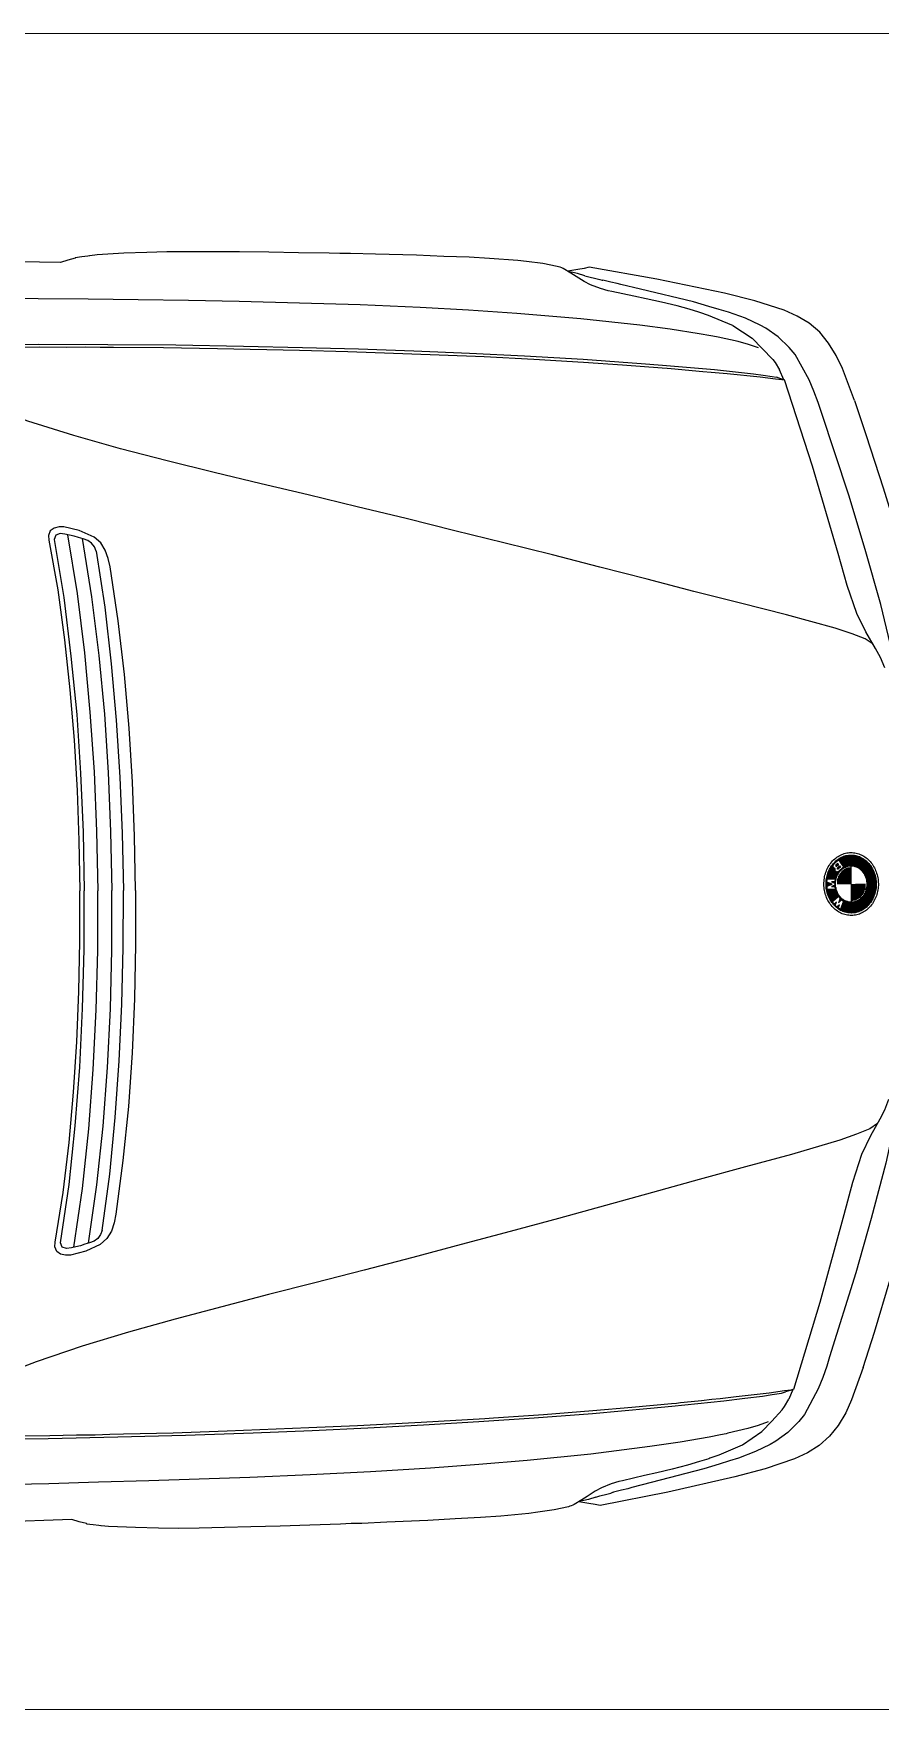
# Model space of a CAD drawing. Header units: inches. Extents: x 13 to 261, y -112 to -47.
# Drawn here: x 112.909 to 114.122, y -81.347 to -78.947 of the extents above; entities that cross this region are included whole.
import ezdxf

# ---------------------------------------------------------------- set-up
doc = ezdxf.new("R2010")
doc.units = ezdxf.units.IN
doc.header["$MEASUREMENT"] = 0
doc.layers.add('CAJONES', color=3, linetype='Continuous', lineweight=20)

msp = doc.modelspace()

# ---------------------------------------------------------------- linework, layer by layer
at = {"linetype": 'Continuous'}
for p, q in [((112.9474, -79.2746), (112.6963, -79.2703)), ((112.9888, -79.2647), (112.9863, -79.2652)), ((113.6609, -79.2807), (113.6589, -79.2802)), ((113.7356, -79.3025), (113.7241, -79.2996)), ((113.9102, -79.3645), (113.9092, -79.364)), ((113.9834, -79.4423), (113.9773, -79.4284)), ((114.0549, -80.1345), (114.0549, -80.1364)), ((114.0562, -80.1331), (114.0562, -80.1351)), ((114.0575, -80.1319), (114.0575, -80.1339)), ((114.0588, -80.1308), (114.0588, -80.1327)), ((114.0601, -80.1298), (114.0601, -80.1315)), ((114.0601, -80.1354), (114.0601, -80.138)), ((114.0614, -80.1288), (114.0614, -80.1303)), ((114.0614, -80.136), (114.0614, -80.1368)), ((114.0626, -80.128), (114.0627, -80.1311)), ((114.0639, -80.1272), (114.064, -80.1329)), ((114.0652, -80.1265), (114.0653, -80.1348)), ((114.0665, -80.1259), (114.0666, -80.1367)), ((114.0678, -80.1253), (114.0679, -80.1385)), ((114.0691, -80.1248), (114.0693, -80.1416)), ((114.0704, -80.1244), (114.0706, -80.1408)), ((114.0717, -80.124), (114.0719, -80.1402)), ((114.073, -80.1237), (114.0731, -80.1397)), ((114.0743, -80.1235), (114.0744, -80.1393)), ((114.0756, -80.1233), (114.0757, -80.139)), ((114.0769, -80.1231), (114.077, -80.1388)), ((114.0782, -80.123), (114.0783, -80.1386)), ((114.0795, -80.123), (114.0796, -80.1385)), ((114.0808, -80.123), (114.0809, -80.1386)), ((114.0821, -80.1231), (114.0822, -80.1387)), ((114.0834, -80.1232), (114.0835, -80.1389)), ((114.0847, -80.1234), (114.0848, -80.1392)), ((114.086, -80.1236), (114.0861, -80.1396)), ((114.0873, -80.1239), (114.0875, -80.1401)), ((114.0886, -80.1242), (114.0888, -80.1407)), ((114.0899, -80.1247), (114.0901, -80.1414)), ((114.0912, -80.1251), (114.0914, -80.1422)), ((114.0925, -80.1257), (114.0927, -80.1432)), ((114.0938, -80.1263), (114.094, -80.1443)), ((114.0951, -80.1269), (114.0953, -80.1457)), ((114.0964, -80.1277), (114.0966, -80.1472)), ((114.0978, -80.1285), (114.0979, -80.1491)), ((114.0991, -80.1294), (114.0993, -80.1514)), ((114.1004, -80.1304), (114.1006, -80.1545)), ((114.1017, -80.1315), (114.1019, -80.1595)), ((114.103, -80.1327), (114.1036, -80.1958)), ((114.1043, -80.1341), (114.1048, -80.1945)), ((114.1056, -80.1356), (114.1061, -80.193)), ((114.0447, -80.1556), (114.0449, -80.174)), ((114.0459, -80.1505), (114.046, -80.1575)), ((114.0472, -80.147), (114.0473, -80.1575)), ((114.0485, -80.1441), (114.0486, -80.1574)), ((114.0498, -80.1416), (114.0499, -80.1573)), ((114.051, -80.1395), (114.0512, -80.1573)), ((114.0523, -80.1377), (114.0525, -80.1572)), ((114.0536, -80.136), (114.0538, -80.1571)), ((114.055, -80.1414), (114.0551, -80.1571)), ((114.0563, -80.1422), (114.0564, -80.157)), ((114.0564, -80.1598), (114.0565, -80.1696)), ((114.0576, -80.1463), (114.0577, -80.1599)), ((114.0588, -80.1366), (114.0588, -80.1391)), ((114.0589, -80.1472), (114.059, -80.1548)), ((114.0602, -80.1416), (114.0602, -80.1426)), ((114.0602, -80.1473), (114.0603, -80.1518)), ((114.0603, -80.1564), (114.0604, -80.1647)), ((114.0615, -80.1403), (114.0615, -80.1429)), ((114.0615, -80.1467), (114.0615, -80.1494)), ((114.0616, -80.1531), (114.0617, -80.1647)), ((114.0627, -80.1391), (114.0628, -80.1417)), ((114.0628, -80.1455), (114.0628, -80.1475)), ((114.0628, -80.1507), (114.063, -80.1647)), ((114.064, -80.1397), (114.0641, -80.1404)), ((114.0641, -80.1443), (114.0641, -80.1459)), ((114.0641, -80.1488), (114.0643, -80.1646)), ((114.0654, -80.1431), (114.0654, -80.1446)), ((114.0654, -80.1473), (114.0656, -80.1646)), ((114.0667, -80.1419), (114.0667, -80.1434)), ((114.0667, -80.146), (114.0669, -80.1646)), ((114.068, -80.1407), (114.068, -80.1424)), ((114.068, -80.1448), (114.0682, -80.1646)), ((114.0693, -80.1439), (114.0695, -80.1646)), ((114.0706, -80.1431), (114.0708, -80.1646)), ((114.0719, -80.1424), (114.0721, -80.1646)), ((114.0732, -80.1418), (114.0734, -80.1646)), ((114.0745, -80.1414), (114.0747, -80.1645)), ((114.0758, -80.141), (114.076, -80.1645)), ((114.0771, -80.1408), (114.0773, -80.1645)), ((114.0784, -80.1406), (114.0786, -80.1645)), ((114.0796, -80.1385), (114.0801, -80.1905)), ((114.1069, -80.1372), (114.1074, -80.1913)), ((114.1082, -80.139), (114.1087, -80.1894)), ((114.1096, -80.1411), (114.11, -80.1873)), ((114.1109, -80.1435), (114.1113, -80.1849)), ((114.1122, -80.1464), (114.1125, -80.182)), ((114.1135, -80.1499), (114.1138, -80.1785)), ((114.1149, -80.155), (114.1151, -80.1734)), ((114.046, -80.1621), (114.0461, -80.1675)), ((114.0461, -80.1721), (114.0462, -80.1791)), ((114.0474, -80.1626), (114.0474, -80.167)), ((114.0474, -80.1721), (114.0475, -80.1826)), ((114.0487, -80.1631), (114.0487, -80.1664)), ((114.0487, -80.1722), (114.0489, -80.1855)), ((114.05, -80.1636), (114.05, -80.1659)), ((114.05, -80.1722), (114.0502, -80.1879)), ((114.0513, -80.1641), (114.0513, -80.1654)), ((114.0513, -80.1723), (114.0515, -80.19)), ((114.0525, -80.1614), (114.0525, -80.1617)), ((114.0526, -80.1646), (114.0526, -80.1649)), ((114.0526, -80.1678), (114.0526, -80.1681)), ((114.0526, -80.1723), (114.0528, -80.1918)), ((114.0538, -80.1613), (114.0539, -80.1622)), ((114.0539, -80.1672), (114.0539, -80.1682)), ((114.0539, -80.1723), (114.0541, -80.1892)), ((114.0551, -80.1612), (114.0552, -80.1627)), ((114.0552, -80.1667), (114.0552, -80.1682)), ((114.0552, -80.1724), (114.0554, -80.1881)), ((114.0565, -80.1724), (114.0567, -80.1869)), ((114.0578, -80.1695), (114.058, -80.1858)), ((114.0592, -80.1746), (114.0593, -80.1846)), ((114.0605, -80.1776), (114.0605, -80.1835)), ((114.0618, -80.1799), (114.0618, -80.1825)), ((114.0631, -80.1818), (114.0631, -80.1841)), ((114.0644, -80.1833), (114.0645, -80.1887)), ((114.0799, -80.1645), (114.0801, -80.1885)), ((114.0812, -80.1645), (114.0814, -80.1884)), ((114.0825, -80.1645), (114.0827, -80.1882)), ((114.0838, -80.1645), (114.084, -80.188)), ((114.0851, -80.1645), (114.0853, -80.1876)), ((114.0864, -80.1644), (114.0866, -80.1872)), ((114.0877, -80.1644), (114.0879, -80.1866)), ((114.089, -80.1644), (114.0892, -80.1859)), ((114.0903, -80.1644), (114.0905, -80.1851)), ((114.0916, -80.1644), (114.0917, -80.1842)), ((114.0929, -80.1644), (114.093, -80.1831)), ((114.0942, -80.1644), (114.0943, -80.1817)), ((114.0955, -80.1644), (114.0956, -80.1802)), ((114.0956, -80.1831), (114.0958, -80.2018)), ((114.0968, -80.1644), (114.0969, -80.1783)), ((114.0969, -80.1815), (114.0971, -80.201)), ((114.0981, -80.1643), (114.0982, -80.1759)), ((114.0982, -80.1796), (114.0984, -80.2002)), ((114.0994, -80.1643), (114.0994, -80.1726)), ((114.0995, -80.1773), (114.0997, -80.1992)), ((114.1008, -80.1742), (114.101, -80.1982)), ((114.102, -80.1692), (114.1023, -80.1971)), ((114.0541, -80.1916), (114.0541, -80.1934)), ((114.0554, -80.1932), (114.0554, -80.1949)), ((114.0567, -80.1921), (114.0568, -80.1963)), ((114.058, -80.1909), (114.058, -80.1922)), ((114.0581, -80.196), (114.0581, -80.1975)), ((114.0594, -80.1972), (114.0594, -80.1986)), ((114.0607, -80.1965), (114.0607, -80.1996)), ((114.0619, -80.1907), (114.0619, -80.191)), ((114.0619, -80.1954), (114.062, -80.1975)), ((114.062, -80.199), (114.062, -80.2005)), ((114.0632, -80.1874), (114.0632, -80.1899)), ((114.0633, -80.1999), (114.0633, -80.2013)), ((114.0646, -80.2007), (114.0646, -80.2021)), ((114.0658, -80.1847), (114.0658, -80.1875)), ((114.0659, -80.1974), (114.0659, -80.2027)), ((114.0671, -80.1858), (114.0671, -80.1878)), ((114.0671, -80.1942), (114.0672, -80.2033)), ((114.0684, -80.1868), (114.0684, -80.1886)), ((114.0684, -80.1909), (114.0685, -80.2039)), ((114.0697, -80.1876), (114.0698, -80.2044)), ((114.071, -80.1883), (114.0711, -80.2048)), ((114.0723, -80.1889), (114.0724, -80.2051)), ((114.0736, -80.1894), (114.0737, -80.2054)), ((114.0749, -80.1898), (114.075, -80.2056)), ((114.0762, -80.1901), (114.0763, -80.2058)), ((114.0775, -80.1903), (114.0776, -80.206)), ((114.0788, -80.1904), (114.0789, -80.206)), ((114.0801, -80.1904), (114.0802, -80.206)), ((114.0814, -80.1904), (114.0815, -80.206)), ((114.0827, -80.1903), (114.0828, -80.2059)), ((114.084, -80.19), (114.0841, -80.2057)), ((114.0853, -80.1897), (114.0854, -80.2056)), ((114.0866, -80.1893), (114.0867, -80.2053)), ((114.0879, -80.1888), (114.088, -80.205)), ((114.0892, -80.1882), (114.0893, -80.2046)), ((114.0905, -80.1874), (114.0906, -80.2042)), ((114.0918, -80.1866), (114.0919, -80.2037)), ((114.0931, -80.1856), (114.0932, -80.2031)), ((114.0944, -80.1844), (114.0945, -80.2025)), ((113.9963, -80.8883), (113.9905, -80.9023)), ((113.9245, -80.9674), (113.9236, -80.9679)), ((113.7511, -81.0325), (113.7397, -81.0356)), ((113.6768, -81.0556), (113.6748, -81.0562)), ((112.9635, -81.0745), (112.7125, -81.0833)), ((113.0051, -81.0837), (113.0025, -81.0832))]:
    msp.add_line(p, q, dxfattribs=at)
for points in [[(112.9683, -79.2684), (112.9578, -79.271), (112.9474, -79.2746)], [(112.9863, -79.2652), (112.9778, -79.2663), (112.9683, -79.2678)], [(112.9688, -79.2679), (112.9683, -79.2684), (112.9688, -79.2679)], [(113.6589, -79.2802), (113.6384, -79.2759), (113.6149, -79.2731), (113.6024, -79.2717), (113.5618, -79.2686), (113.5328, -79.2669), (113.4963, -79.2657), (113.4573, -79.264), (113.3988, -79.2626), (113.3628, -79.2614), (113.3473, -79.2615), (113.3323, -79.2612), (113.2883, -79.2605), (113.2457, -79.2599), (113.2037, -79.2593), (113.1657, -79.2591), (113.1297, -79.259), (113.0997, -79.2592), (113.0712, -79.26), (113.0382, -79.2613), (112.9998, -79.2636), (112.9893, -79.2647)], [(113.663, -79.2812), (113.663, -79.2812), (113.6609, -79.2807)], [(113.6675, -79.2832), (113.6655, -79.2822), (113.663, -79.2812)], [(113.6861, -79.2945), (113.6785, -79.2896), (113.6675, -79.2832)], [(113.7045, -79.2813), (113.6975, -79.2829), (113.6885, -79.2845), (113.6742, -79.2871)], [(113.6986, -79.2934), (113.688, -79.29), (113.6744, -79.2872)], [(113.7318, -79.3151), (113.7207, -79.3117), (113.7067, -79.3063), (113.6976, -79.3019), (113.6861, -79.2945)], [(113.6986, -79.2934), (113.7041, -79.2948), (113.7141, -79.2972), (113.7201, -79.2987), (113.7231, -79.2997), (113.7241, -79.2996)], [(113.8983, -79.3186), (113.8016, -79.2985), (113.7045, -79.2813)], [(113.8615, -79.3454), (113.848, -79.3415), (113.8305, -79.3367), (113.8084, -79.3314), (113.7864, -79.3266), (113.7688, -79.3228), (113.7373, -79.316), (113.7318, -79.3151)], [(114.0327, -79.4749), (114.0266, -79.4585), (114.0199, -79.4425), (113.9996, -79.4062), (113.991, -79.3963), (113.9754, -79.3809), (113.9577, -79.3686), (113.9497, -79.3641), (113.9286, -79.3543), (113.904, -79.3455), (113.891, -79.3417), (113.876, -79.3373), (113.8539, -79.331), (113.7782, -79.3127), (113.7502, -79.3059), (113.7447, -79.3045), (113.7356, -79.3025)], [(114.0847, -79.4719), (114.0673, -79.4261), (114.0586, -79.4077), (114.0474, -79.3898), (114.0348, -79.3744), (114.0197, -79.3615), (114.0026, -79.3512), (113.984, -79.3428), (113.9419, -79.3292), (113.8983, -79.3186)], [(113.947, -79.3967), (113.933, -79.3918), (113.9179, -79.3874), (113.8894, -79.3812), (113.8894, -79.3812), (113.8869, -79.3807), (113.8788, -79.3793), (113.8623, -79.3764), (113.8208, -79.3698), (113.7772, -79.3642), (113.6926, -79.3549), (113.601, -79.3473), (113.532, -79.3429), (113.4625, -79.339), (113.3764, -79.3353), (113.2899, -79.3325), (113.2034, -79.3303), (113.1309, -79.329), (113.0588, -79.3281), (112.9868, -79.3272), (112.9153, -79.3264), (112.8398, -79.3261), (112.7643, -79.3252), (112.6618, -79.3252)], [(113.9092, -79.364), (113.8756, -79.3503), (113.863, -79.3459), (113.8615, -79.3454)], [(113.9102, -79.3645), (113.9379, -79.3827), (113.9525, -79.3975)], [(112.8324, -79.3921), (112.9159, -79.3914), (113.0154, -79.392), (113.1124, -79.3926), (113.2094, -79.3943), (113.294, -79.396), (113.374, -79.3983), (113.4535, -79.4011), (113.533, -79.4044), (113.6121, -79.4082), (113.6961, -79.4129), (113.7792, -79.4192), (113.8097, -79.4214), (113.8843, -79.4277), (113.9143, -79.431), (113.9398, -79.4337), (113.9538, -79.4356), (113.9669, -79.4375), (113.9729, -79.4389)], [(112.8469, -79.3955), (112.9179, -79.3954), (112.9564, -79.3955), (112.9829, -79.3953), (113.004, -79.3956), (113.0235, -79.3959), (113.095, -79.3963), (113.1725, -79.3976), (113.2895, -79.4), (113.359, -79.4019), (113.4506, -79.4051), (113.5416, -79.4088), (113.5541, -79.4092), (113.6256, -79.413), (113.6967, -79.4174), (113.7522, -79.4209), (113.8092, -79.4254), (113.8163, -79.4258), (113.8223, -79.4263), (113.8373, -79.4276), (113.8523, -79.429), (113.8673, -79.4304), (113.8793, -79.4313), (113.9023, -79.4336), (113.9494, -79.4381), (113.9714, -79.4409), (113.9804, -79.4419), (113.9844, -79.4423)], [(113.9525, -79.3975), (113.9676, -79.4135), (113.9712, -79.4179), (113.9773, -79.4284)], [(113.9834, -79.4423), (113.9794, -79.4409), (113.9729, -79.4389)], [(114.1114, -79.8211), (114.1002, -79.8133), (114.0812, -79.806), (114.0571, -79.7982), (113.9874, -79.7788), (113.9213, -79.7624), (113.8546, -79.7455), (113.7875, -79.7281), (113.7198, -79.7107), (113.6521, -79.6933), (113.5825, -79.6759), (113.5123, -79.6586), (113.4427, -79.6412), (113.3725, -79.6243), (113.3019, -79.6074), (113.2347, -79.5915), (113.1676, -79.5751), (113.1004, -79.5587), (113.0333, -79.5413), (112.9666, -79.5224), (112.9004, -79.5015), (112.8111, -79.4688), (112.7734, -79.4522)], [(114.0879, -79.7769), (114.074, -79.737), (114.0611, -79.6912), (114.0245, -79.566), (113.9844, -79.4423)], [(114.1386, -79.832), (114.1223, -79.7641), (114.1001, -79.6853), (114.0764, -79.6075), (114.0368, -79.4879), (114.0327, -79.4749)], [(114.0847, -79.4719), (114.1016, -79.5223), (114.1258, -79.5971), (114.149, -79.6724), (114.1702, -79.7497), (114.1894, -79.8275), (114.1956, -79.859)], [(112.9523, -79.6531), (112.9453, -79.6531), (112.9383, -79.6547), (112.9328, -79.6587), (112.9304, -79.6653), (112.9309, -79.6723)], [(113.0183, -79.7105), (113.0157, -79.6985), (113.0116, -79.6865), (113.005, -79.6761), (112.9954, -79.6677), (112.9743, -79.6584), (112.9523, -79.6531)], [(112.9309, -79.6723), (112.9436, -79.7431), (112.9532, -79.8146), (112.9608, -79.8865), (112.967, -79.9584), (112.9711, -80.0304), (112.9738, -80.1024), (112.9749, -80.1744)], [(112.9986, -79.6877), (112.996, -79.6817), (112.992, -79.6762), (112.9864, -79.6728), (112.9799, -79.6703), (112.9734, -79.6684), (112.9669, -79.6664), (112.9604, -79.665), (112.9538, -79.6636), (112.9468, -79.6626), (112.9409, -79.6647), (112.9384, -79.6712)], [(112.9384, -79.6712), (112.9522, -79.7541), (112.9624, -79.838), (112.9707, -79.9219), (112.9759, -80.0059), (112.9797, -80.0903), (112.9814, -80.1743)], [(112.9574, -79.6645), (112.9711, -79.7484), (112.9819, -79.8333), (112.9896, -79.9182), (112.9954, -80.0037), (112.9991, -80.0887), (113.0009, -80.1742)], [(112.9784, -79.6698), (112.9916, -79.7532), (113.0024, -79.8371), (113.0102, -79.9211), (113.0159, -80.005), (113.0192, -80.0895), (113.0209, -80.174)], [(112.9986, -79.6877), (113.0108, -79.768), (113.02, -79.849), (113.0272, -79.9299), (113.0325, -80.0114), (113.0357, -80.0923), (113.0374, -80.1738)], [(113.0549, -80.1737), (113.0532, -80.0962), (113.0505, -80.0187), (113.0458, -79.9412), (113.0391, -79.8643), (113.03, -79.7874), (113.0183, -79.7105)], [(114.1281, -79.8551), (114.122, -79.8401), (114.1149, -79.8272), (114.1011, -79.8033), (114.0879, -79.7769)], [(114.0551, -80.1362), (114.0618, -80.1299), (114.0689, -80.1398), (114.0618, -80.1465)], [(114.0591, -80.1389), (114.0617, -80.1365), (114.0606, -80.1349), (114.0581, -80.1373), (114.0581, -80.1373)], [(114.0604, -80.1413), (114.0633, -80.1386), (114.0644, -80.1402), (114.0615, -80.1429)], [(112.9399, -80.6772), (112.9513, -80.6061), (112.9596, -80.5345), (112.966, -80.4625), (112.9708, -80.3904), (112.9737, -80.3184), (112.9751, -80.2464), (112.9749, -80.1744)], [(112.9474, -80.6782), (112.9597, -80.595), (112.9684, -80.511), (112.9752, -80.4269), (112.9789, -80.3429), (112.9812, -80.2583), (112.9814, -80.1743)], [(112.9665, -80.6845), (112.9787, -80.6004), (112.988, -80.5153), (112.9942, -80.4302), (112.9984, -80.3447), (113.0007, -80.2597), (113.0009, -80.1742)], [(112.9874, -80.6788), (112.9992, -80.5952), (113.0084, -80.5111), (113.0147, -80.427), (113.0189, -80.343), (113.0207, -80.2585), (113.0209, -80.174)], [(113.0073, -80.6606), (113.018, -80.58), (113.0258, -80.4989), (113.0316, -80.4179), (113.0354, -80.3364), (113.0371, -80.2553), (113.0374, -80.1738)], [(113.0549, -80.1737), (113.0546, -80.2512), (113.0533, -80.3287), (113.05, -80.4062), (113.0447, -80.4833), (113.0369, -80.5603), (113.0266, -80.6374)], [(114.0971, -80.8569), (114.1131, -80.8062), (114.1359, -80.731), (114.1578, -80.6553), (114.1776, -80.5776), (114.1954, -80.4995), (114.2011, -80.4679)], [(114.1445, -80.4959), (114.1294, -80.5641), (114.1087, -80.6433), (114.0864, -80.7215), (114.0489, -80.8418), (114.045, -80.8548)], [(114.1336, -80.473), (114.1278, -80.4881), (114.1209, -80.5011), (114.1076, -80.5253), (114.0948, -80.5519)], [(114.1175, -80.5073), (114.1065, -80.5153), (114.0876, -80.5229), (114.0637, -80.5312), (113.9943, -80.5518), (113.9285, -80.5694), (113.8621, -80.5875), (113.7953, -80.6061), (113.728, -80.6247), (113.6606, -80.6433), (113.5913, -80.6619), (113.5215, -80.6805), (113.4521, -80.6991), (113.3823, -80.7173), (113.3119, -80.7354), (113.2451, -80.7525), (113.1783, -80.7701), (113.1114, -80.7877), (113.0446, -80.8063), (112.9782, -80.8264), (112.9124, -80.8485), (112.8237, -80.8828), (112.7864, -80.9001)], [(114.0948, -80.5519), (114.0817, -80.592), (114.0696, -80.6381), (114.0352, -80.7639), (113.9973, -80.8883)], [(113.0266, -80.6374), (113.0242, -80.6495), (113.0203, -80.6615), (113.0139, -80.6721), (113.0044, -80.6806), (112.9835, -80.6903), (112.9616, -80.696)], [(113.0073, -80.6606), (113.0048, -80.6666), (113.0009, -80.6722), (112.9954, -80.6757), (112.9889, -80.6783), (112.9824, -80.6803), (112.976, -80.6824), (112.9695, -80.684), (112.963, -80.6855), (112.956, -80.6866), (112.95, -80.6846), (112.9474, -80.6782)], [(112.9616, -80.696), (112.9546, -80.6961), (112.9476, -80.6947), (112.942, -80.6907), (112.9395, -80.6842), (112.9399, -80.6772)], [(114.045, -80.8548), (114.0392, -80.8714), (114.0328, -80.8875), (114.0132, -80.9241), (114.0048, -80.9342), (113.9894, -80.9498), (113.972, -80.9625), (113.964, -80.9671), (113.9431, -80.9773), (113.9187, -80.9865), (113.9058, -80.9906), (113.8908, -80.9952), (113.8689, -81.0019), (113.7935, -81.0216), (113.7656, -81.0288), (113.7601, -81.0304), (113.7511, -81.0325)], [(114.0971, -80.8569), (114.0805, -80.903), (114.0721, -80.9216), (114.0613, -80.9397), (114.0489, -80.9553), (114.0341, -80.9684), (114.0172, -80.9791), (113.9987, -80.9878), (113.9569, -81.0021), (113.9135, -81.0135)], [(112.8464, -80.9591), (112.9299, -80.9583), (113.0294, -80.9559), (113.1264, -80.9536), (113.2234, -80.9502), (113.3078, -80.9469), (113.3878, -80.9432), (113.4673, -80.939), (113.5467, -80.9343), (113.6257, -80.9291), (113.7096, -80.9228), (113.7926, -80.9151), (113.8231, -80.9123), (113.8975, -80.9047), (113.9275, -80.9009), (113.9529, -80.8977), (113.9669, -80.8955), (113.9799, -80.8934), (113.9859, -80.8919)], [(112.8609, -80.9554), (112.9319, -80.9543), (112.9704, -80.9535), (112.9969, -80.9532), (113.0179, -80.9525), (113.0374, -80.9519), (113.1089, -80.9502), (113.1863, -80.9475), (113.3033, -80.943), (113.3728, -80.9399), (113.4642, -80.935), (113.5552, -80.9297), (113.5677, -80.9291), (113.6391, -80.924), (113.7101, -80.9183), (113.7656, -80.9138), (113.8225, -80.9083), (113.8295, -80.9078), (113.8355, -80.9072), (113.8505, -80.9056), (113.8655, -80.9039), (113.8805, -80.9023), (113.8925, -80.9012), (113.9154, -80.8985), (113.9624, -80.8931), (113.9844, -80.8899), (113.9933, -80.8888), (113.9973, -80.8883)], [(113.9662, -80.9337), (113.9811, -80.9174), (113.9846, -80.9129), (113.9905, -80.9023)], [(113.9963, -80.8883), (113.9924, -80.8898), (113.9859, -80.8919)], [(113.9608, -80.9346), (113.9468, -80.9397), (113.9318, -80.9444), (113.9034, -80.9511), (113.9034, -80.9511), (113.9009, -80.9516), (113.8929, -80.9532), (113.8764, -80.9564), (113.835, -80.9637), (113.7916, -80.9701), (113.7072, -80.9809), (113.6157, -80.9902), (113.5468, -80.9958), (113.4773, -81.0009), (113.3914, -81.0062), (113.3049, -81.0105), (113.2184, -81.0142), (113.146, -81.0169), (113.074, -81.019), (113.002, -81.0212), (112.9305, -81.0233), (112.855, -81.025), (112.7795, -81.0272), (112.677, -81.0291)], [(113.9245, -80.9674), (113.9519, -80.9487), (113.9662, -80.9337)], [(113.9236, -80.9679), (113.8902, -80.9822), (113.8777, -80.9868), (113.8762, -80.9874)], [(113.8762, -80.9874), (113.8628, -80.9915), (113.8453, -80.9966), (113.8234, -81.0023), (113.8014, -81.0075), (113.7839, -81.0117), (113.7525, -81.019), (113.747, -81.02)], [(113.747, -81.02), (113.736, -81.0236), (113.7221, -81.0292), (113.7131, -81.0338), (113.7017, -81.0414)], [(113.9135, -81.0135), (113.8172, -81.0354), (113.7203, -81.0543)], [(113.7017, -81.0414), (113.6942, -81.0465), (113.6833, -81.0531)], [(113.7142, -81.0423), (113.7037, -81.0459), (113.6902, -81.0489)], [(113.7142, -81.0423), (113.7197, -81.0408), (113.7297, -81.0382), (113.7357, -81.0366), (113.7387, -81.0356), (113.7397, -81.0356)], [(113.6748, -81.0562), (113.6544, -81.0608), (113.6309, -81.0641), (113.6184, -81.0657), (113.5779, -81.0695), (113.549, -81.0718), (113.5125, -81.0736), (113.4735, -81.076), (113.415, -81.0785), (113.379, -81.0803), (113.3635, -81.0804), (113.3485, -81.0811), (113.3046, -81.0825), (113.2621, -81.0839), (113.2201, -81.0852), (113.1821, -81.0861), (113.1461, -81.0869), (113.1161, -81.0872), (113.0876, -81.0869), (113.0546, -81.0862), (113.0161, -81.0846), (113.0056, -81.0836)], [(113.6788, -81.0551), (113.6788, -81.0551), (113.6768, -81.0556)], [(113.6833, -81.0531), (113.6813, -81.0541), (113.6788, -81.0551)], [(113.7203, -81.0543), (113.7133, -81.0528), (113.7043, -81.0514), (113.69, -81.0491)], [(112.9845, -81.0803), (112.974, -81.0779), (112.9635, -81.0745)], [(112.985, -81.0808), (112.9845, -81.0803), (112.985, -81.0808)], [(113.0025, -81.0832), (112.994, -81.0823), (112.9846, -81.081)]]:
    msp.add_lwpolyline(points, dxfattribs=at)
for points in [[(114.0803, -80.2095, -0.056462), (114.0727, -80.2087, -0.055115), (114.0653, -80.2062, -0.052786), (114.0585, -80.2021, -0.05002), (114.0526, -80.1966, -0.047333), (114.0477, -80.1898, -0.045092), (114.044, -80.182, -0.043513), (114.0417, -80.1736, -0.042704), (114.0409, -80.1649, -0.042704), (114.0415, -80.1561, -0.043513), (114.0437, -80.1476, -0.045092), (114.0472, -80.1398, -0.047333), (114.052, -80.1329, -0.05002), (114.0579, -80.1273, -0.052786), (114.0646, -80.1231, -0.055115), (114.0719, -80.1204, -0.056462), (114.0795, -80.1195, -0.056462), (114.0871, -80.1203, -0.055115), (114.0944, -80.1228, -0.052786), (114.1012, -80.1269, -0.05002), (114.1072, -80.1324, -0.047333), (114.1121, -80.1392, -0.045092), (114.1157, -80.147, -0.043513), (114.118, -80.1554, -0.042704), (114.1189, -80.1642, -0.042704), (114.1182, -80.1729, -0.043513), (114.1161, -80.1814, -0.045092), (114.1125, -80.1892, -0.047333), (114.1077, -80.1961, -0.05002), (114.1019, -80.2017, -0.052786), (114.0952, -80.2059, -0.055115), (114.0879, -80.2086, -0.056462)], [(114.0439, -80.1648, -0.042704), (114.0445, -80.1567, -0.043513), (114.0465, -80.1489, -0.045092), (114.0497, -80.1417, -0.047333), (114.0542, -80.1354, -0.05002), (114.0596, -80.1301, -0.052786), (114.0658, -80.1262, -0.055115), (114.0725, -80.1238, -0.056462), (114.0795, -80.123, -0.056462), (114.0865, -80.1237, -0.055115), (114.0933, -80.126, -0.052786), (114.0996, -80.1298, -0.05002), (114.1051, -80.1349, -0.047333), (114.1096, -80.1412, -0.045092), (114.113, -80.1483, -0.043513), (114.1151, -80.1561, -0.042704), (114.1159, -80.1642, -0.042704), (114.1153, -80.1723, -0.043513), (114.1133, -80.1801, -0.045092), (114.11, -80.1873, -0.047333), (114.1056, -80.1936, -0.05002), (114.1002, -80.1989, -0.052786), (114.094, -80.2028, -0.055115), (114.0873, -80.2052, -0.056462), (114.0802, -80.206, -0.056462), (114.0732, -80.2053, -0.055115), (114.0664, -80.203, -0.052786), (114.0602, -80.1992, -0.05002), (114.0547, -80.1941, -0.047333), (114.0501, -80.1878, -0.045092), (114.0468, -80.1807, -0.043513), (114.0446, -80.1729, -0.042704)], [(114.0574, -80.1647, -0.042704), (114.0578, -80.1596, -0.043513), (114.059, -80.1548, -0.045092), (114.061, -80.1502, -0.047333), (114.0638, -80.1463, -0.05002), (114.0672, -80.143, -0.052786), (114.071, -80.1406, -0.055115), (114.0753, -80.1391, -0.056462), (114.0796, -80.1385, -0.056462), (114.084, -80.139, -0.055115), (114.0883, -80.1404, -0.052786), (114.0922, -80.1428, -0.05002), (114.0956, -80.146, -0.047333), (114.0984, -80.1499, -0.045092), (114.1006, -80.1544, -0.043513), (114.1019, -80.1592, -0.042704), (114.1024, -80.1643, -0.042704), (114.102, -80.1694, -0.043513), (114.1007, -80.1743, -0.045092), (114.0987, -80.1788, -0.047333), (114.0959, -80.1827, -0.05002), (114.0926, -80.186, -0.052786), (114.0887, -80.1884, -0.055115), (114.0845, -80.1899, -0.056462), (114.0801, -80.1905, -0.056462), (114.0757, -80.19, -0.055115), (114.0715, -80.1886, -0.052786), (114.0676, -80.1862, -0.05002), (114.0641, -80.183, -0.047333), (114.0613, -80.1791, -0.045092), (114.0592, -80.1746, -0.043513), (114.0579, -80.1698, -0.042704)]]:
    msp.add_lwpolyline(points, format="xyb", close=True, dxfattribs=at)
for points in [[(114.0456, -80.1575), (114.0568, -80.157), (114.0563, -80.1612), (114.0517, -80.1614), (114.0564, -80.1632), (114.0564, -80.1662), (114.0518, -80.1681), (114.0563, -80.1683), (114.0569, -80.1724), (114.0457, -80.1721), (114.0453, -80.1678), (114.0529, -80.1647), (114.0452, -80.1618)], [(114.053, -80.1902), (114.0617, -80.1824), (114.064, -80.1852), (114.0617, -80.1912), (114.0662, -80.1872), (114.0691, -80.1891), (114.0646, -80.2007), (114.0615, -80.1987), (114.0632, -80.1942), (114.0596, -80.1974), (114.0569, -80.195), (114.0588, -80.1902), (114.0554, -80.1932)]]:
    msp.add_lwpolyline(points, close=True, dxfattribs=at)
for points in [[(114.0568, -80.1423, -0.057431), (114.0562, -80.1421, -0.05562), (114.0556, -80.1419, -0.052954), (114.0551, -80.1416, -0.050038), (114.0547, -80.1411, -0.047381), (114.0544, -80.1405, -0.045314), (114.0541, -80.1399, -0.044018), (114.054, -80.1392, -0.04357), (114.054, -80.1386, -0.043992), (114.0541, -80.1379, -0.045263), (114.0543, -80.1373, -0.047309), (114.0546, -80.1367, -0.049952), (114.0551, -80.1362, -0.049952)], [(114.0618, -80.1465, -0.053032), (114.0613, -80.1469, -0.055748), (114.0607, -80.1472, -0.057627), (114.06, -80.1473, -0.058156), (114.0594, -80.1473, -0.057179), (114.0587, -80.1471, -0.054981), (114.0582, -80.1468, -0.052134), (114.0576, -80.1464, -0.049237), (114.0572, -80.1458, -0.046745), (114.0569, -80.1452, -0.044932), (114.0566, -80.1445, -0.043938), (114.0565, -80.1437, -0.043818), (114.0566, -80.143, -0.044576), (114.0568, -80.1423, -0.044576)], [(114.0581, -80.1373, 0.049195), (114.0579, -80.1375, 0.046619), (114.0578, -80.1376, 0.044593), (114.0578, -80.1378, 0.043291), (114.0577, -80.138, 0.042789), (114.0577, -80.1382, 0.04311), (114.0578, -80.1384, 0.044241), (114.0578, -80.1386, 0.046119), (114.0579, -80.1387, 0.048595), (114.058, -80.1389, 0.051392), (114.0582, -80.139, 0.054067), (114.0583, -80.1391, 0.056064), (114.0585, -80.1391, 0.056876), (114.0587, -80.1391, 0.056274), (114.0589, -80.1391, 0.054429), (114.059, -80.139, 0.051819), (114.0592, -80.1389, 0.051819)], [(114.0615, -80.1429, -0.051748), (114.0613, -80.143, -0.054351), (114.0612, -80.143, -0.056193), (114.061, -80.1431, -0.056799), (114.0608, -80.1431, -0.055997), (114.0607, -80.143, -0.054011), (114.0605, -80.143, -0.051346), (114.0604, -80.1429, -0.048556), (114.0602, -80.1427, -0.046081), (114.0601, -80.1425, -0.044201), (114.0601, -80.1424, -0.043062), (114.0601, -80.1422, -0.042729), (114.0601, -80.142, -0.043217), (114.0601, -80.1418, -0.044502), (114.0602, -80.1416, -0.04651), (114.0603, -80.1414, -0.049071), (114.0604, -80.1413, -0.049071)]]:
    msp.add_lwpolyline(points, format="xyb", dxfattribs=at)
at = {"layer": 'CAJONES'}
for p, q in [((114.2507, -78.9466), (109.2507, -78.9466)), ((114.2507, -81.3466), (109.2507, -81.3466))]:
    msp.add_line(p, q, dxfattribs=at)

doc.saveas('drawing.dxf')
